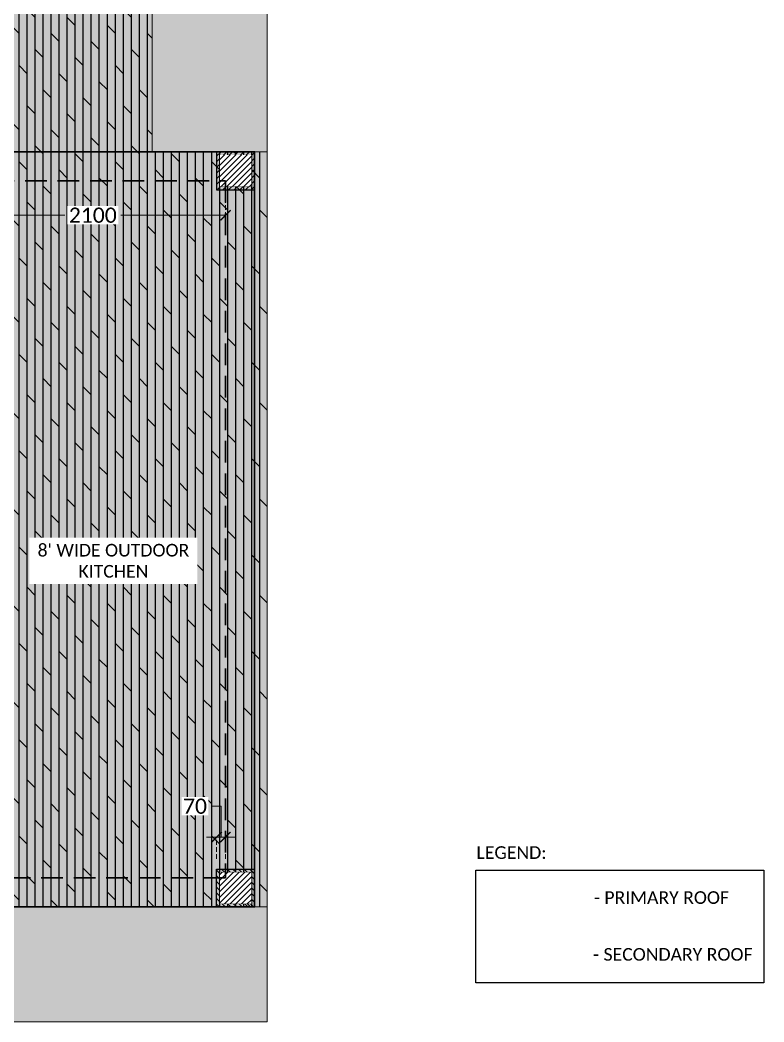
# Model space of a CAD drawing. Header units: millimetres. Extents: x -10000 to 124200, y -12045 to 23620.
# Drawn here: x 46144 to 52030, y -2140 to 5787 of the extents above; entities that cross this region are included whole.
import ezdxf

# ---------------------------------------------------------------- set-up
doc = ezdxf.new("R2010")
doc.units = ezdxf.units.MM
doc.header["$LTSCALE"] = 150
doc.set_wipeout_variables(frame=1)
doc.linetypes.add('3BHK-W(SB)$0$HIDDEN', pattern=[0.375, 0.25, -0.125])
doc.linetypes.add('HIDDENX2', pattern=[19.05, 12.7, -6.35])
doc.layers.add('ad-Dimension', color=5, linetype='Continuous', lineweight=0, true_color=0x0000ff)
doc.layers.add('ad-Framing', color=30, linetype='Continuous', lineweight=35, true_color=0xff7f00)
doc.layers.add('ad-Elevation 10', color=8, linetype='Continuous', lineweight=0)
for name, color, linetype in [('ad-MS Columns', 1, 'Continuous'), ('ad-RCC', 3, 'Continuous'), ('ad-RCC Hatch', 125, 'Continuous'), ('ad-Text main', 7, 'Continuous'), ('ad-Verandah', 33, 'Continuous')]:
    doc.layers.add(name, color=color, linetype=linetype)
doc.styles.add('ROMANS-TITLE', font='arial.ttf', dxfattribs={"width": 0.8})
doc.styles.get("Standard").update_dxf_attribs({"font": 'calibril.ttf'})
doc.dimstyles.new('A-75-DIM-INT (Framing)', dxfattribs={"dimscale": 100, "dimtxt": 1.5, "dimasz": 1, "dimexe": 0, "dimexo": 0, "dimgap": 0.5, "dimtad": 0, "dimdec": 0, "dimdsep": 46, "dimtxsty": 'ROMANS-TITLE', "dimblk": 'ARCHTICK', "dimcen": 0.025, "dimclrd": 5, "dimclre": 5, "dimclrt": 256, "dimazin": 2, "dimtfac": 1, "dimtdec": 0, "dimtmove": 1, "dimatfit": 0, "dimldrblk": 'ARCHTICK', "dimfxl": 1, "dimtfill": 1, "dimtolj": 1, "dimtzin": 0, "dimarcsym": 0})

# ---------------------------------------------------------------- blocks, each defined once
blk = doc.blocks.new('zw$6CCD')
at = {"transparency": 33554559}
h = blk.add_hatch(dxfattribs=at)
h.set_pattern_fill('GRASS', color=74, angle=180)
h.set_pattern_definition([(270, (14545, -5500), (17.96051, -17.96051), [4.7625, -31.15852]), (225, (14545, -5500), (17.96051, -17.96051), [4.7625, -20.6375]), (315, (14545, -5500), (17.96051, 17.96051), [4.7625, -20.6375])])
h.paths.add_polyline_path([(14550, -8875), (13640, -8875), (13640, -7725), (14550, -7725)])
h = blk.add_hatch(color=256, dxfattribs=at)
h.dxf.hatch_style = 1
h.set_gradient(color1=(153, 204, 0), color2=(63, 127, 0), tint=1, name='INVSPHERICAL')
h.paths.add_polyline_path([(14550, -8875), (13640, -8875), (13640, -7725), (14550, -7725)])
h = blk.add_hatch(dxfattribs=at)
h.set_pattern_fill('GRASS', color=74, angle=90)
h.set_pattern_definition([(180, (12995, -15755), (-17.96051, -17.96051), [4.7625, -31.15852]), (135, (12995, -15755), (-17.96051, -17.96051), [4.7625, -20.6375]), (225, (12995, -15755), (17.96051, -17.96051), [4.7625, -20.6375])])
h.paths.add_polyline_path([(9625, -15760), (9625, -14850), (14550, -14850), (14550, -15760)])
h = blk.add_hatch(color=256, dxfattribs=at)
h.dxf.hatch_style = 1
h.set_gradient(color1=(153, 204, 0), color2=(63, 127, 0), tint=1, name='INVSPHERICAL')
h.paths.add_polyline_path([(9625, -15760), (9625, -14850), (14550, -14850), (14550, -15760)])
at = {"layer": 'ad-Verandah', "transparency": 33554534}
h = blk.add_hatch(color=256, dxfattribs=at)
h.dxf.hatch_style = 1
h.paths.add_polyline_path([(6195, -13620), (12120, -13620), (12120, -4745), (13640, -4745), (13640, -8875), (14550, -8875), (14550, -14850), (6195, -14850)])
at = {"layer": 'ad-Verandah', "transparency": 33554687}
h = blk.add_hatch(dxfattribs=at)
h.set_pattern_fill('DOLMIT', color=256, scale=10, angle=90)
h.set_pattern_definition([(90, (6195, -14830), (-63.5, 2e-14), []), (135, (6195, -14830), (-127, -127), [89.8026, -179.605])])
h.paths.add_polyline_path([(6195, -13620), (12120, -13620), (12120, -4745), (13640, -4745), (13640, -8875), (14550, -8875), (14550, -14850), (6195, -14850)])
at = {"layer": 'ad-Elevation 10'}
for points in [[(14550, -8875), (13640, -8875), (13640, -7725), (14550, -7725)], [(9625, -15760), (9625, -14850), (14550, -14850), (14550, -15760)]]:
    blk.add_lwpolyline(points, close=True, dxfattribs=at)
at = {"layer": 'ad-Verandah', "lineweight": 9}
blk.add_lwpolyline([(6195, -13620), (12120, -13620), (12120, -4745), (13640, -4745), (13640, -8875), (14550, -8875), (14550, -14850), (6195, -14850)], close=True, dxfattribs=at)
blk = doc.blocks.new('zw$6540')
at = {"layer": 'ad-Text main', "insert": (13333.2, 1508.8), "char_height": 100, "width": 1229.075, "attachment_point": 5, "bg_fill": 2}
blk.add_mtext("\\pxqc;8' WIDE OUTDOOR KITCHEN", dxfattribs=at)
blk = doc.blocks.new('zw$B0BD')
blk.add_wipeout([(0, 0), (250, 0), (250, -250), (0, -250)])
at = {"layer": 'ad-MS Columns'}
h = blk.add_hatch(dxfattribs=at)
h.set_pattern_fill('ANSI31', color=256, scale=10)
h.set_pattern_definition([(45, (4e-12, -250), (-22.4506, 22.4506), [])])
h.paths.add_polyline_path([(0, 0), (250, 0), (250, -250), (0, -250)])
at = {"layer": 'ad-MS Columns', "const_width": 1}
blk.add_lwpolyline([(0, 0), (250, 0), (250, -250), (0, -250)], close=True, dxfattribs=at)
blk = doc.blocks.new('A$Cc8f236af')
at = {"layer": 'ad-MS Columns'}
for p in [(2055, -8900), (2055, -14575)]:
    blk.add_blockref('zw$B0BD', p, dxfattribs=at)
blk = doc.blocks.new('1625W-Roof Plan')
at = {"layer": 'ad-Text main', "insert": (16483, -800.4), "char_height": 100, "width": 524.49, "attachment_point": 5, "bg_fill": 2}
blk.add_mtext('LEGEND:', dxfattribs=at)
at = {"layer": 'Defpoints'}
blk.add_lwpolyline([(16200, -938.1), (18480.3, -938.1), (18480.3, -1830), (16200, -1830)], close=True, dxfattribs=at)
at = {"layer": 'ad-Text main', "char_height": 100, "attachment_point": 5, "bg_fill": 2}
for s, insert, width in [('- PRIMARY ROOF', (17669.2, -1156.2), 1048.025), ('- SECONDARY ROOF', (17759.1, -1605.8), 1266.165)]:
    blk.add_mtext(s, dxfattribs=dict(at, insert=insert, width=width))
blk = doc.blocks.new('A$C42b14ea2')
at = {"layer": 'ad-RCC Hatch', "transparency": 33554687}
h = blk.add_hatch(dxfattribs=at)
h.set_pattern_fill('ANSI31', color=256, scale=10)
h.set_pattern_definition([(45, (13250, 8645), (-22.45064, 22.45064), [])])
h.paths.add_polyline_path([(0, 0), (300, 0), (300, 300), (0, 300)])
at = {"layer": 'ad-RCC'}
blk.add_lwpolyline([(0, 0), (300, 0), (300, 300), (0, 300)], close=True, dxfattribs=at)
blk = doc.blocks.new('1625W_Columns')
at = {"layer": 'ad-RCC', "rotation": 180}
blk.add_blockref('A$C42b14ea2', (14450, 4745), dxfattribs=at)
at = {"layer": 'ad-RCC', "xscale": -1}
blk.add_blockref('A$C42b14ea2', (14450, -1230), dxfattribs=at)
blk = doc.blocks.new('1625_West Villa')
blk.add_blockref('1625W-Roof Plan', (0, 0))
at = {"layer": 'ad-Verandah'}
blk.add_blockref('zw$6CCD', (0, 13620), dxfattribs=at)
blk.add_blockref('1625W_Columns', (0, 0))
at = {"layer": 'ad-MS Columns'}
blk.add_blockref('A$Cc8f236af', (12120, 13620), dxfattribs=at)
at = {"layer": 'ad-Text main'}
blk.add_blockref('zw$6540', (0, 0), dxfattribs=at)
blk = doc.blocks.new('A$C4c6b3e27')
at = {"layer": 'ad-Framing'}
blk.add_lwpolyline([(-1420, 0), (12120, 0), (12120, -8875), (14450, -8875), (14450, -14850), (2455, -14850), (2455, -13620), (0, -13620), (0, -8875), (2830, -8875), (2830, -4975), (-1420, -4975)], close=True, dxfattribs=at)
at = {"layer": 'ad-Framing', "linetype": 'HIDDENX2', "ltscale": 0.09}
blk.add_lwpolyline([(12120, -9105), (14220, -9105), (14220, -14620), (12120, -14620)], close=True, dxfattribs=at)
blk = doc.blocks.new('_ArchTick')
at = {"color": 0, "linetype": 'ByBlock', "const_width": 0.15}
blk.add_lwpolyline([(-0.5, -0.5), (0.5, 0.5)], dxfattribs=at)
blk = doc.blocks.new('*D67')
at = {"layer": 'ad-Dimension', "linetype": '3BHK-W(SB)$0$HIDDEN', "lineweight": -2, "transparency": 16777216}
for p, q in [((12120, -9185), (12120, -9377.1)), ((14220, -9185), (14220, -9377.1))]:
    blk.add_line(p, q, dxfattribs=at)
at = {"layer": 'ad-Dimension', "lineweight": -2, "transparency": 16777216}
for p, q in [((12120, -9377.1), (12947.9, -9377.1)), ((14220, -9377.1), (13392.1, -9377.1))]:
    blk.add_line(p, q, dxfattribs=at)
at = {"layer": 'Defpoints', "color": 0, "transparency": 16777216}
for p in [(12120, -9105), (14220, -9105), (14220, -9377.1)]:
    blk.add_point(p, dxfattribs=at)
at = {"layer": 'ad-Dimension', "lineweight": -2, "transparency": 16777216, "xscale": 80, "yscale": 80, "zscale": 80, "rotation": 180}
blk.add_blockref('_ArchTick', (12120, -9377.1), dxfattribs=at)
at = {"layer": 'ad-Dimension', "lineweight": -2, "transparency": 16777216, "xscale": 80, "yscale": 80, "zscale": 80}
blk.add_blockref('_ArchTick', (14220, -9377.1), dxfattribs=at)
at = {"layer": 'ad-Dimension', "transparency": 16777216, "insert": (13170, -9377.1), "char_height": 120, "attachment_point": 5, "bg_fill": 3, "box_fill_scale": 1.1, "bg_fill_color": 256, "bg_fill_true_color": 13158600, "bg_fill_transparency": 0}
blk.add_mtext('\\A1;2100', dxfattribs=at)
blk = doc.blocks.new('*D64')
at = {"layer": 'ad-Dimension', "lineweight": -2, "transparency": 16777216}
for p, q in [((14185.8, -14053.4), (14105.8, -14053.4)), ((14185, -14297.2), (14185.8, -14053.4)), ((14150, -14297.2), (14070, -14297.2)), ((14150, -14297.2), (14220, -14297.2)), ((14150, -14297.2), (14220, -14297.2)), ((14220, -14297.2), (14300, -14297.2))]:
    blk.add_line(p, q, dxfattribs=at)
at = {"layer": 'ad-Dimension', "linetype": '3BHK-W(SB)$0$HIDDEN', "lineweight": -2, "transparency": 16777216}
for p, q in [((14150, -14470), (14150, -14297.2)), ((14220, -14470), (14220, -14297.2))]:
    blk.add_line(p, q, dxfattribs=at)
at = {"layer": 'Defpoints', "color": 0, "transparency": 16777216}
for p in [(14220, -14297.2), (14150, -14550), (14220, -14550)]:
    blk.add_point(p, dxfattribs=at)
at = {"layer": 'ad-Dimension', "lineweight": -2, "transparency": 16777216, "xscale": 80, "yscale": 80, "zscale": 80}
blk.add_blockref('_ArchTick', (14150, -14297.2), dxfattribs=at)
at = {"layer": 'ad-Dimension', "lineweight": -2, "transparency": 16777216, "xscale": 80, "yscale": 80, "zscale": 80, "rotation": 180}
blk.add_blockref('_ArchTick', (14220, -14297.2), dxfattribs=at)
at = {"layer": 'ad-Dimension', "transparency": 16777216, "insert": (13978.6, -14053.4), "char_height": 120, "attachment_point": 5, "bg_fill": 3, "box_fill_scale": 1.1, "bg_fill_color": 256, "bg_fill_true_color": 13158600, "bg_fill_transparency": 0}
blk.add_mtext('\\A1;70', dxfattribs=at)
blk = doc.blocks.new('A$C94407b5f')
at = {"layer": 'ad-Dimension'}
dim = blk.add_linear_dim(base=(14220, -9377.1), p1=(12120, -9105), p2=(14220, -9105), dimstyle='A-75-DIM-INT (Framing)', override={"dimscale": 80, "dimexo": 1, "dimtxsty": 'Standard', "dimclrd": 256, "dimclre": 256, "dimfxl": 10}, dxfattribs=at)
dim.commit()
dim.dimension.update_dxf_attribs({"geometry": '*D67', "text_midpoint": (13170, -9377.1)})
dim = blk.add_linear_dim(base=(14220, -14297.2), p1=(14150, -14550), p2=(14220, -14550), dimstyle='A-75-DIM-INT (Framing)', override={"dimscale": 80, "dimexo": 1, "dimtxsty": 'Standard', "dimclrd": 256, "dimclre": 256, "dimfxl": 10}, dxfattribs=at)
dim.commit()
dim.dimension.update_dxf_attribs({"geometry": '*D64', "text_midpoint": (14065.8, -14053.4), "dimtype": 128})

msp = doc.modelspace()

# ---------------------------------------------------------------- block references
at = {"layer": 'ad-Dimension'}
msp.add_blockref('1625_West Villa', (33550, 0), dxfattribs=at)

# ---------------------------------------------------------------- next in the draw order: block references
at = {"layer": 'ad-Framing'}
msp.add_blockref('A$C4c6b3e27', (33550, 13620), dxfattribs=at)

# ---------------------------------------------------------------- next in the draw order: block references
at = {"layer": 'ad-Dimension'}
msp.add_blockref('A$C94407b5f', (33550, 13620), dxfattribs=at)

doc.saveas('drawing.dxf')
